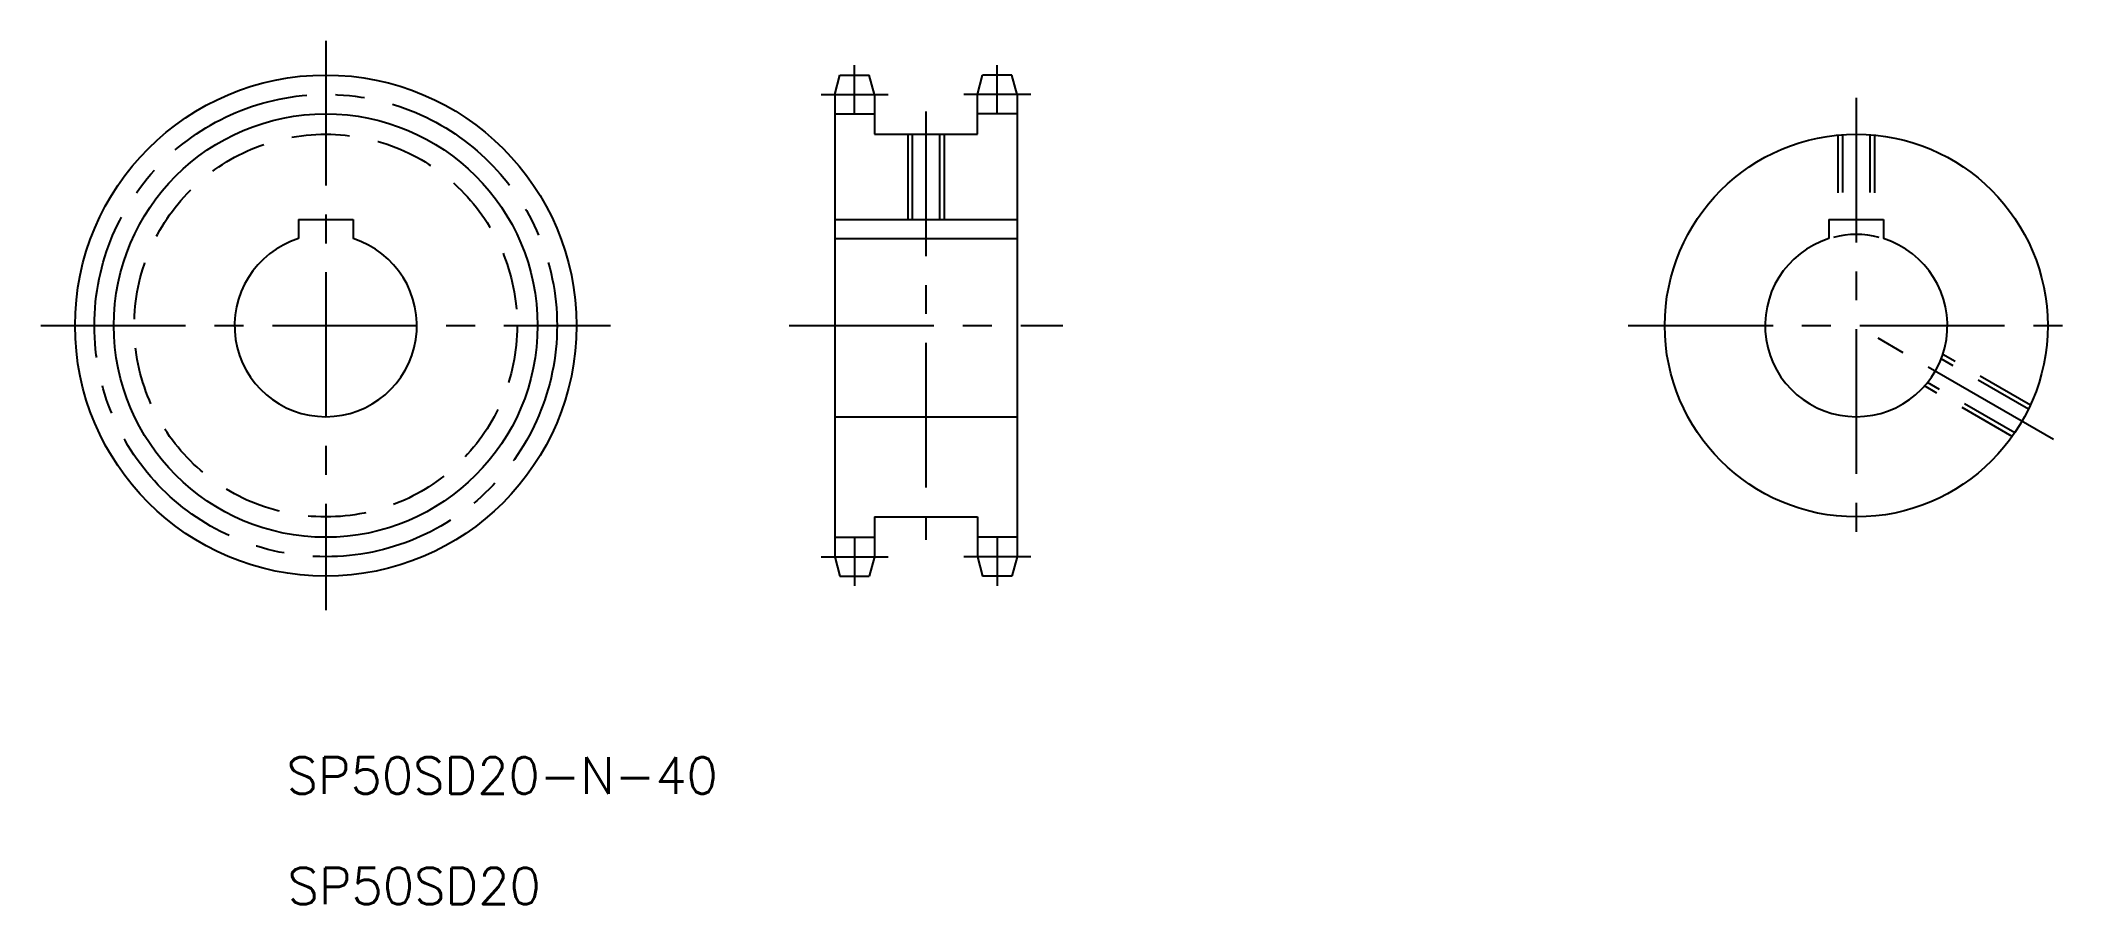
# Model space of a CAD drawing. Extents: x 123 to 571, y 194 to 384.
import ezdxf
from ezdxf.enums import TextEntityAlignment as Align

# ---------------------------------------------------------------- set-up
doc = ezdxf.new("R2010")
doc.units = 0
doc.linetypes.add('CENTER', pattern=[50.8, 31.75, -6.35, 6.35, -6.35])
doc.linetypes.add('DASHED', pattern=[19.05, 12.7, -6.35])
doc.layers.get('0').update_dxf_attribs({"linetype": 'CONTINUOUS'})
doc.layers.add('CENTER', color=1, linetype='CENTER')
doc.styles.get("Standard").update_dxf_attribs({"font": 'txt.shx'})

msp = doc.modelspace()

# ---------------------------------------------------------------- linework, layer by layer
at = {"color": 7, "linetype": 'CONTINUOUS'}
for p, q in [((297.010793, 371.9891), (298.152256, 376.2491)), ((298.152256, 376.2491), (304.569329, 376.2491)), ((305.710793, 371.9891), (304.569329, 376.2491)), ((328.310793, 371.9891), (329.452256, 376.2491)), ((335.869329, 376.2491), (329.452256, 376.2491)), ((337.010793, 371.9891), (335.869329, 376.2491)), ((297.010793, 371.9891), (297.010793, 270.5091)), ((297.010793, 367.7291), (305.710793, 367.7291)), ((305.710793, 371.9891), (305.710793, 363.2491)), ((328.310793, 363.2491), (328.310793, 371.9891)), ((337.010793, 367.7291), (328.310793, 367.7291)), ((337.010793, 371.9891), (337.010793, 270.5091)), ((305.710793, 363.2491), (328.310793, 363.2491)), ((314.010793, 363.2491), (314.010793, 344.5491)), ((320.010793, 363.2491), (320.010793, 344.5491)), ((179.331614, 344.5491), (179.331614, 340.327884)), ((179.331614, 344.5491), (191.331614, 344.5491)), ((191.331614, 344.5491), (191.331614, 340.327884)), ((297.010793, 344.5491), (337.010793, 344.5491)), ((515.106589, 344.5491), (515.106589, 340.327884)), ((515.106589, 344.5491), (527.106589, 344.5491)), ((527.106589, 344.5491), (527.106589, 340.327884)), ((297.010793, 340.327884), (337.010793, 340.327884)), ((297.010793, 301.2491), (337.010793, 301.2491)), ((307.010793, 301.2491), (307.010793, 301.2492)), ((317.010793, 301.2491), (317.010893, 301.2491)), ((305.710793, 279.2491), (328.310793, 279.2491)), ((305.710793, 279.2491), (305.710793, 270.5091)), ((328.310793, 279.2491), (328.310793, 270.5091)), ((297.010793, 274.7691), (305.710793, 274.7691)), ((337.010793, 274.7691), (328.310793, 274.7691)), ((297.010793, 270.5091), (298.152256, 266.2491)), ((305.710793, 270.5091), (304.569329, 266.2491)), ((328.310793, 270.5091), (329.452256, 266.2491)), ((337.010793, 270.5091), (335.869329, 266.2491)), ((298.152256, 266.2491), (304.569329, 266.2491)), ((335.869329, 266.2491), (329.452256, 266.2491))]:
    msp.add_line(p, q, dxfattribs=at)
at = {"color": 3, "linetype": 'CONTINUOUS'}
for p, q in [((313.010793, 363.2491), (313.010793, 344.5491)), ((321.010793, 363.2491), (321.010793, 344.5491))]:
    msp.add_line(p, q, dxfattribs=at)
at = {"color": 3, "linetype": 'DASHED'}
for p, q in [((518.106589, 363.14182), (518.106589, 344.5491)), ((524.106589, 363.14182), (524.106589, 344.5491)), ((517.106589, 363.05819), (517.106589, 344.5491)), ((525.106589, 363.05819), (525.106589, 344.5491)), ((558.886749, 302.900816), (539.731133, 313.960316)), ((559.314323, 303.808656), (540.077152, 314.915242)), ((555.314323, 296.880453), (536.077152, 307.987039)), ((555.886749, 297.704663), (536.731133, 308.764164))]:
    msp.add_line(p, q, dxfattribs=at)
at = {"color": 7, "linetype": 'CONTINUOUS'}
for centre, radius in [((185.331614, 321.2491), 55), ((521.106589, 321.2491), 42)]:
    msp.add_circle(centre, radius, dxfattribs=at)
at = {"color": 3, "linetype": 'CONTINUOUS'}
msp.add_circle((185.331614, 321.2491), 46.48, dxfattribs=at)
at = {"color": 3, "linetype": 'DASHED'}
msp.add_circle((185.331614, 321.2491), 42, dxfattribs=at)
at = {"color": 3, "linetype": 'CONTINUOUS'}
msp.add_arc((521.106589, 321.2491), 20, 75.522488, 104.477512, dxfattribs=at)
at = {"color": 7, "linetype": 'CONTINUOUS'}
for centre in [(185.331614, 321.2491), (521.106589, 321.2491)]:
    msp.add_arc(centre, 20, 107.457603, 72.542397, dxfattribs=at)
at = {"layer": 'CENTER', "color": 1, "linetype": 'CENTER'}
for p, q in [((185.331614, 383.7491), (185.331614, 258.7491)), ((301.360793, 367.7591), (301.360793, 378.3991)), ((332.660793, 367.7591), (332.660793, 378.3991)), ((294.010793, 371.9891), (308.710793, 371.9891)), ((317.010793, 368.2491), (317.010793, 274.2491)), ((340.010793, 371.9891), (325.310793, 371.9891)), ((521.106589, 371.2491), (521.106589, 271.2491)), ((122.831614, 321.2491), (247.831614, 321.2491)), ((287.010793, 321.2491), (347.010793, 321.2491)), ((471.106589, 321.2491), (571.106589, 321.2491)), ((564.407859, 296.2491), (521.106589, 321.2491)), ((301.360793, 274.7391), (301.360793, 264.0991)), ((332.660793, 274.7391), (332.660793, 264.0991)), ((294.010793, 270.5091), (308.710793, 270.5091)), ((340.010793, 270.5091), (325.310793, 270.5091))]:
    msp.add_line(p, q, dxfattribs=at)
msp.add_circle((185.331614, 321.2491), 50.74, dxfattribs=at)

# ---------------------------------------------------------------- texts
at = {"color": 7, "linetype": 'CONTINUOUS'}
for s, p in [('SP50SD20-N-40', (224.04953, 216.086064)), ('SP50SD20', (204.727063, 191.844883))]:
    msp.add_text(s, height=8, dxfattribs=at).set_placement(p, align=Align.BOTTOM_CENTER)

doc.saveas('drawing.dxf')
